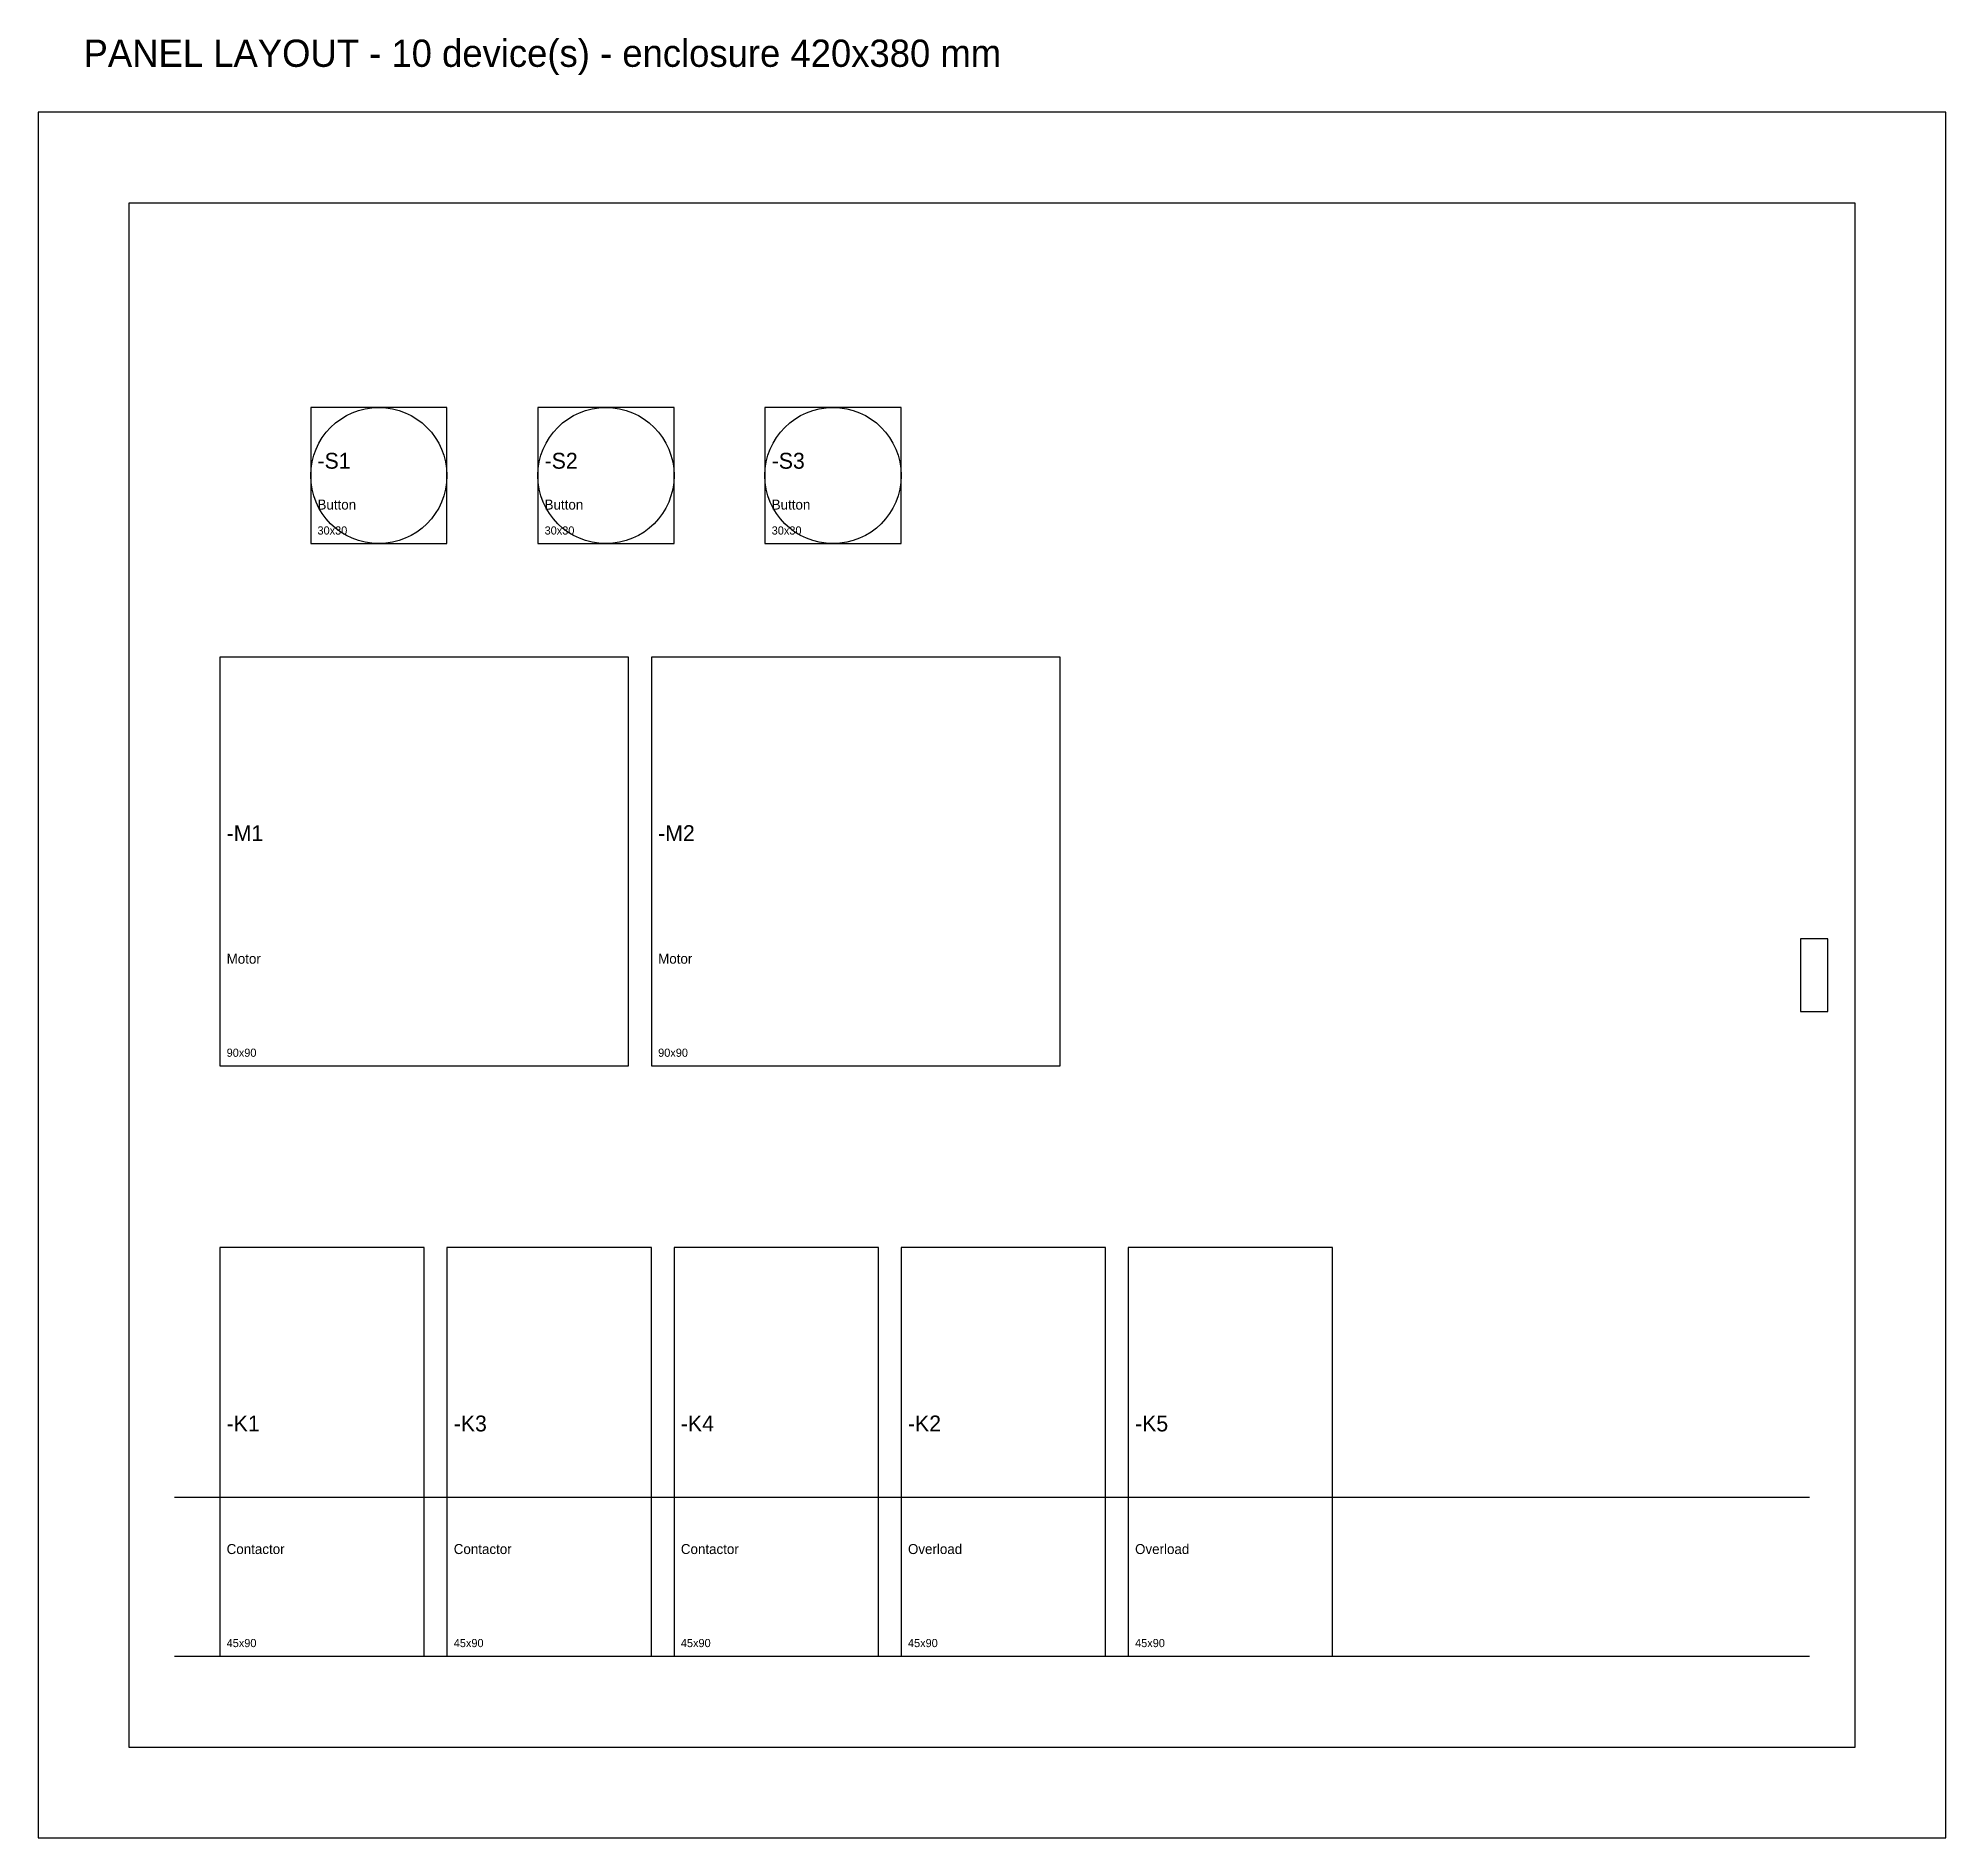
# Model space of a CAD drawing. Extents: x 0 to 420, y 0 to 396.
import ezdxf

# ---------------------------------------------------------------- set-up
doc = ezdxf.new("R2010")
doc.units = 0
doc.header["$MEASUREMENT"] = 0
for name, color, linetype in [('PANEL-CUTOUT', 7, 'Continuous'), ('PANEL-DEVICE', 7, 'Continuous'), ('PANEL-DOOR', 7, 'Continuous'), ('PANEL-ENCLOSURE', 7, 'Continuous'), ('PANEL-RAIL', 7, 'Continuous'), ('PANEL-TEXT', 7, 'Continuous')]:
    doc.layers.add(name, color=color, linetype=linetype)

msp = doc.modelspace()

# ---------------------------------------------------------------- linework, layer by layer
at = {"layer": 'PANEL-CUTOUT'}
for centre in [(75, 300), (125, 300), (175, 300)]:
    msp.add_circle(centre, 15, dxfattribs=at)
at = {"layer": 'PANEL-DEVICE'}
for p, q in [((90, 315), (60, 315)), ((60, 315), (60, 285)), ((90, 285), (90, 315)), ((140, 315), (110, 315)), ((110, 315), (110, 285)), ((140, 285), (140, 315)), ((190, 315), (160, 315)), ((160, 315), (160, 285)), ((190, 285), (190, 315)), ((60, 285), (90, 285)), ((110, 285), (140, 285)), ((160, 285), (190, 285)), ((130, 260), (40, 260)), ((40, 260), (40, 170)), ((130, 170), (130, 260)), ((225, 260), (135, 260)), ((135, 260), (135, 170)), ((225, 170), (225, 260)), ((40, 170), (130, 170)), ((135, 170), (225, 170)), ((85, 130), (40, 130)), ((40, 130), (40, 40)), ((85, 40), (85, 130)), ((135, 130), (90, 130)), ((90, 130), (90, 40)), ((135, 40), (135, 130)), ((185, 130), (140, 130)), ((140, 130), (140, 40)), ((185, 40), (185, 130)), ((235, 130), (190, 130)), ((190, 130), (190, 40)), ((235, 40), (235, 130)), ((285, 130), (240, 130)), ((240, 130), (240, 40)), ((285, 40), (285, 130)), ((40, 40), (85, 40)), ((90, 40), (135, 40)), ((140, 40), (185, 40)), ((190, 40), (235, 40)), ((240, 40), (285, 40))]:
    msp.add_line(p, q, dxfattribs=at)
at = {"layer": 'PANEL-DOOR'}
for p, q in [((400, 360), (20, 360)), ((20, 360), (20, 20)), ((400, 20), (400, 360)), ((394, 198), (388, 198)), ((388, 198), (388, 182)), ((394, 182), (394, 198)), ((388, 182), (394, 182)), ((20, 20), (400, 20))]:
    msp.add_line(p, q, dxfattribs=at)
at = {"layer": 'PANEL-ENCLOSURE'}
for p, q in [((420, 380), (0, 380)), ((0, 380), (0, 0)), ((420, 0), (420, 380)), ((0, 0), (420, 0))]:
    msp.add_line(p, q, dxfattribs=at)
at = {"layer": 'PANEL-RAIL'}
for p, q in [((30, 75), (390, 75)), ((30, 40), (390, 40))]:
    msp.add_line(p, q, dxfattribs=at)

# ---------------------------------------------------------------- texts
at = {"layer": 'PANEL-TEXT'}
for s, height, p in [('PANEL LAYOUT - 10 device(s) - enclosure 420x380 mm', 6, (10, 390)), ('-S1', 3.5, (61.5, 301.5)), ('-S2', 3.5, (111.5, 301.5)), ('-S3', 3.5, (161.5, 301.5)), ('Button', 2.2, (61.5, 292.5)), ('Button', 2.2, (111.5, 292.5)), ('Button', 2.2, (161.5, 292.5)), ('30x30', 1.8, (61.5, 287)), ('30x30', 1.8, (111.5, 287)), ('30x30', 1.8, (161.5, 287)), ('-M1', 3.5, (41.5, 219.5)), ('-M2', 3.5, (136.5, 219.5)), ('Motor', 2.2, (41.5, 192.5)), ('Motor', 2.2, (136.5, 192.5)), ('90x90', 1.8, (41.5, 172)), ('90x90', 1.8, (136.5, 172)), ('-K1', 3.5, (41.5, 89.5)), ('-K3', 3.5, (91.5, 89.5)), ('-K4', 3.5, (141.5, 89.5)), ('-K2', 3.5, (191.5, 89.5)), ('-K5', 3.5, (241.5, 89.5)), ('Contactor', 2.2, (41.5, 62.5)), ('Contactor', 2.2, (91.5, 62.5)), ('Contactor', 2.2, (141.5, 62.5)), ('Overload', 2.2, (191.5, 62.5)), ('Overload', 2.2, (241.5, 62.5)), ('45x90', 1.8, (41.5, 42)), ('45x90', 1.8, (91.5, 42)), ('45x90', 1.8, (141.5, 42)), ('45x90', 1.8, (191.5, 42)), ('45x90', 1.8, (241.5, 42))]:
    msp.add_text(s, height=height, dxfattribs=at).set_placement(p)

doc.saveas('drawing.dxf')
